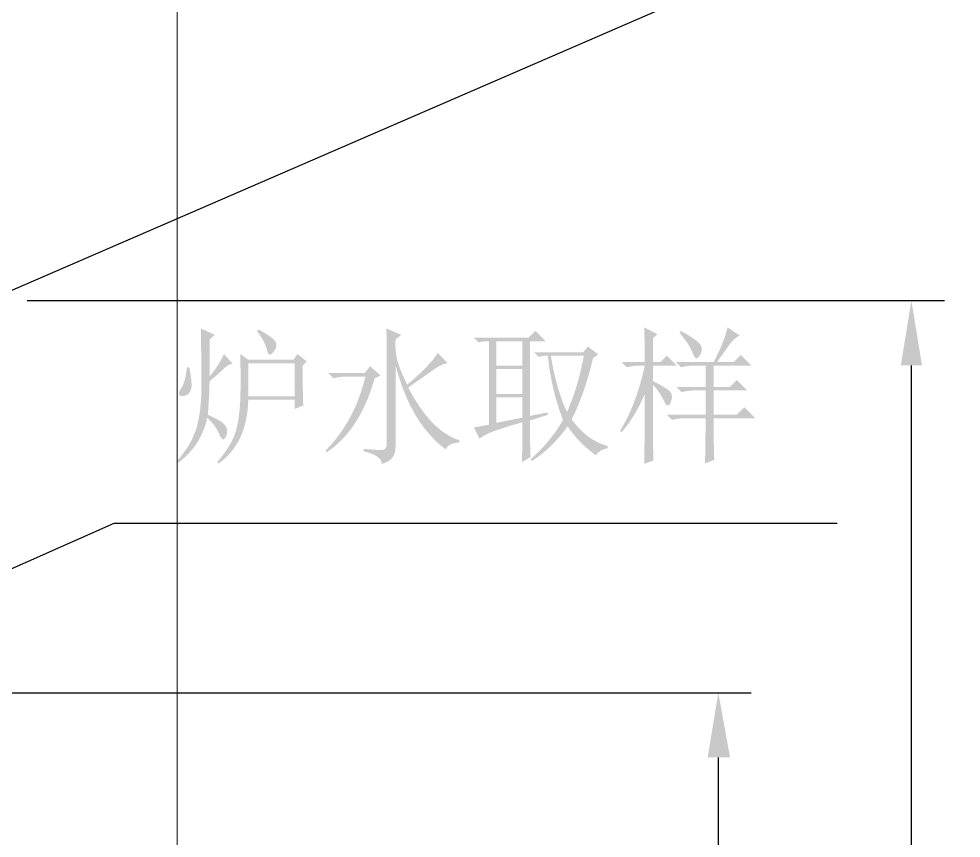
# Model space of a CAD drawing. Header units: millimetres. Extents: x 0 to 841, y 0 to 1189.
# Drawn here: x 330.71 to 364.59, y 756.84 to 786.29 of the extents above; entities that cross this region are included whole.
import ezdxf

# ---------------------------------------------------------------- set-up
doc = ezdxf.new("R2010")
doc.units = ezdxf.units.MM
doc.layers.add('C00-00-00', color=7, linetype='Continuous')
doc.layers.add('CBF-BF-BF', color=7, linetype='Continuous', true_color=0xbfbfbf)

msp = doc.modelspace()

# ---------------------------------------------------------------- hatches: boundary and pattern name
at = {"layer": 'C00-00-00'}
h = msp.add_hatch(color=256, dxfattribs=at)
h.dxf.hatch_style = 2
h.paths.add_polyline_path([(362.415667, 773.837106), (363.177667, 773.837106), (362.796667, 776.165439)])
h = msp.add_hatch(color=256, dxfattribs=at)
edge = h.paths.add_edge_path(flags=0)
edge.add_spline(control_points=[(337.833906, 770.353887), (338.208182, 770.783835), (338.440243, 771.182364), (338.530643, 771.550024), (338.621042, 771.917685), (338.669549, 772.351491), (338.676163, 772.850892), (338.682778, 773.350293), (338.679471, 773.814968), (338.666242, 774.244916), (338.666242, 774.244916), (338.957283, 774.037108), (338.957283, 774.037108), (338.957283, 774.037108), (340.580612, 774.037108), (340.580612, 774.037108), (340.580612, 774.037108), (340.726133, 774.244916), (340.726133, 774.244916), (340.726133, 774.244916), (341.059067, 773.974269), (341.059067, 773.974269), (341.059067, 773.974269), (340.913546, 773.828748), (340.913546, 773.828748), (340.913546, 773.010194), (340.920161, 772.531739), (340.933941, 772.392832), (340.933941, 772.392832), (340.621953, 772.268258), (340.621953, 772.268258), (340.621953, 772.268258), (340.621953, 772.601192), (340.621953, 772.601192), (340.621953, 772.601192), (338.957283, 772.601192), (338.957283, 772.601192), (338.929722, 771.560497), (338.575842, 770.798167), (337.896194, 770.311995), (337.896194, 770.311995), (337.833906, 770.353887), (337.833906, 770.353887)], knot_values=[0, 0, 0, 0, 1, 1, 1, 2, 2, 2, 3, 3, 3, 4, 4, 4, 5, 5, 5, 6, 6, 6, 7, 7, 7, 8, 8, 8, 9, 9, 9, 10, 10, 10, 11, 11, 11, 12, 12, 12, 13, 13, 13, 14, 14, 14, 14], degree=3, periodic=1)
edge = h.paths.add_edge_path(flags=0)
edge.add_spline(control_points=[(339.33211, 775.119143), (339.650712, 774.952676), (339.848598, 774.81377), (339.924666, 774.702976), (340.000734, 774.59163), (339.980339, 774.463197), (339.862379, 774.317676), (339.744419, 774.172155), (339.6678, 774.189243), (339.633624, 774.36949), (339.598898, 774.549738), (339.47763, 774.785658), (339.269271, 775.077251), (339.269271, 775.077251), (339.33211, 775.119143), (339.33211, 775.119143)], knot_values=[0, 0, 0, 0, 1, 1, 1, 2, 2, 2, 3, 3, 3, 4, 4, 4, 5, 5, 5, 5], degree=3, periodic=1)
edge = h.paths.add_edge_path(flags=0)
edge.add_spline(control_points=[(338.957283, 773.911982), (338.957283, 773.911982), (338.957283, 772.725766), (338.957283, 772.725766), (338.957283, 772.725766), (340.621953, 772.725766), (340.621953, 772.725766), (340.621953, 772.725766), (340.621953, 773.911982), (340.621953, 773.911982), (340.621953, 773.911982), (338.957283, 773.911982), (338.957283, 773.911982)], knot_values=[0, 0, 0, 0, 1, 1, 1, 2, 2, 2, 3, 3, 3, 4, 4, 4, 4], degree=3, periodic=1)
edge = h.paths.add_edge_path(flags=0)
edge.add_spline(control_points=[(337.251272, 775.160484), (337.251272, 775.160484), (337.750673, 774.93173), (337.750673, 774.93173), (337.750673, 774.93173), (337.56326, 774.765263), (337.56326, 774.765263), (337.56326, 774.765263), (337.56326, 773.433527), (337.56326, 773.433527), (337.784848, 773.697008), (337.958481, 773.967103), (338.083607, 774.244916), (338.083607, 774.244916), (338.395595, 773.891036), (338.395595, 773.891036), (338.298581, 773.891036), (338.187235, 773.828197), (338.062661, 773.703622), (337.937535, 773.579048), (337.771068, 773.433527), (337.56326, 773.26706), (337.56326, 772.961687), (337.542314, 772.559299), (337.500972, 772.059898), (337.819575, 771.920992), (338.020768, 771.803032), (338.104002, 771.706018), (338.187235, 771.609004), (338.214796, 771.501517), (338.187235, 771.383557), (338.159675, 771.265597), (338.121641, 771.196695), (338.073134, 771.175749), (338.024627, 771.154803), (337.961788, 771.234178), (337.885721, 771.414977), (337.809102, 771.595224), (337.674054, 771.775471), (337.480026, 771.95627), (337.424354, 771.664677), (337.313559, 771.38025), (337.147092, 771.102989), (336.980625, 770.825727), (336.744705, 770.568861), (336.439332, 770.332941), (336.439332, 770.332941), (336.397991, 770.395228), (336.397991, 770.395228), (336.758485, 770.811947), (336.993854, 771.220398), (337.1052, 771.622785), (337.215994, 772.025172), (337.271667, 772.517407), (337.271667, 773.100042), (337.271667, 773.682676), (337.264501, 774.36949), (337.251272, 775.160484), (337.251272, 775.160484), (337.251272, 775.160484), (337.251272, 775.160484)], knot_values=[0, 0, 0, 0, 1, 1, 1, 2, 2, 2, 3, 3, 3, 4, 4, 4, 5, 5, 5, 6, 6, 6, 7, 7, 7, 8, 8, 8, 9, 9, 9, 10, 10, 10, 11, 11, 11, 12, 12, 12, 13, 13, 13, 14, 14, 14, 15, 15, 15, 16, 16, 16, 17, 17, 17, 18, 18, 18, 19, 19, 19, 20, 20, 20, 20], degree=3, periodic=1)
edge = h.paths.add_edge_path(flags=0)
edge.add_spline(control_points=[(336.835104, 773.766461), (336.917787, 773.349742), (336.938733, 773.082954), (336.897392, 772.964994), (336.855499, 772.847034), (336.786046, 772.774273), (336.689032, 772.746713), (336.592018, 772.719152), (336.522565, 772.725766), (336.481224, 772.767659), (336.439332, 772.809), (336.463585, 772.895541), (336.553985, 773.027281), (336.643833, 773.159022), (336.709979, 773.405415), (336.751871, 773.766461), (336.751871, 773.766461), (336.835104, 773.766461), (336.835104, 773.766461)], knot_values=[0, 0, 0, 0, 1, 1, 1, 2, 2, 2, 3, 3, 3, 4, 4, 4, 5, 5, 5, 6, 6, 6, 6], degree=3, periodic=1)
h = msp.add_hatch(color=256, dxfattribs=at)
edge = h.paths.add_edge_path(flags=0)
edge.add_spline(control_points=[(343.917008, 775.160484), (343.917008, 775.160484), (344.45775, 774.93173), (344.45775, 774.93173), (344.45775, 774.93173), (344.249942, 774.765263), (344.249942, 774.765263), (344.23561, 774.446109), (344.263171, 774.175463), (344.332624, 773.953874), (344.402078, 773.731734), (344.512872, 773.461088), (344.66611, 773.141934), (345.206852, 773.585662), (345.574512, 773.967103), (345.76854, 774.286808), (345.76854, 774.286808), (346.12242, 773.911982), (346.12242, 773.911982), (345.983514, 773.89765), (345.806574, 773.814417), (345.5916, 773.662281), (345.376626, 773.509595), (345.081726, 773.301786), (344.707451, 773.038306), (345.248193, 771.997611), (345.858388, 771.365918), (346.538588, 771.14433), (346.538588, 771.14433), (346.538588, 771.061096), (346.538588, 771.061096), (346.275107, 771.047316), (346.115255, 770.964082), (346.060133, 770.811396), (345.213466, 771.435372), (344.610437, 772.448505), (344.249942, 773.849694), (344.249942, 773.849694), (344.249942, 770.936522), (344.249942, 770.936522), (344.263171, 770.589807), (344.096704, 770.374833), (343.750541, 770.291049), (343.76377, 770.485628), (343.548796, 770.638314), (343.105068, 770.749108), (343.105068, 770.749108), (343.105068, 770.832342), (343.105068, 770.832342), (343.424222, 770.804781), (343.642503, 770.79045), (343.760463, 770.79045), (343.878423, 770.79045), (343.937403, 770.873683), (343.937403, 771.040701), (343.937403, 771.040701), (343.937403, 774.390437), (343.937403, 774.390437), (343.937403, 774.653918), (343.930237, 774.910784), (343.917008, 775.160484), (343.917008, 775.160484), (343.917008, 775.160484), (343.917008, 775.160484)], knot_values=[0, 0, 0, 0, 1, 1, 1, 2, 2, 2, 3, 3, 3, 4, 4, 4, 5, 5, 5, 6, 6, 6, 7, 7, 7, 8, 8, 8, 9, 9, 9, 10, 10, 10, 11, 11, 11, 12, 12, 12, 13, 13, 13, 14, 14, 14, 15, 15, 15, 16, 16, 16, 17, 17, 17, 18, 18, 18, 19, 19, 19, 20, 20, 20, 21, 21, 21, 21], degree=3, periodic=1)
edge = h.paths.add_edge_path(flags=0)
edge.add_spline(control_points=[(341.773332, 770.707216), (341.773332, 770.707216), (341.731991, 770.770055), (341.731991, 770.770055), (342.42542, 771.463483), (342.903874, 772.35094), (343.167906, 773.433527), (343.167906, 773.433527), (342.522433, 773.433527), (342.522433, 773.433527), (342.342186, 773.433527), (342.175719, 773.412581), (342.023032, 773.37124), (342.023032, 773.37124), (341.83617, 773.558102), (341.83617, 773.558102), (341.83617, 773.558102), (343.14696, 773.558102), (343.14696, 773.558102), (343.14696, 773.558102), (343.334374, 773.807802), (343.334374, 773.807802), (343.334374, 773.807802), (343.708649, 773.474868), (343.708649, 773.474868), (343.708649, 773.474868), (343.500841, 773.37124), (343.500841, 773.37124), (343.153575, 772.136517), (342.578106, 771.24851), (341.773332, 770.707216), (341.773332, 770.707216), (341.773332, 770.707216), (341.773332, 770.707216)], knot_values=[0, 0, 0, 0, 1, 1, 1, 2, 2, 2, 3, 3, 3, 4, 4, 4, 5, 5, 5, 6, 6, 6, 7, 7, 7, 8, 8, 8, 9, 9, 9, 10, 10, 10, 11, 11, 11, 11], degree=3, periodic=1)
h = msp.add_hatch(color=256, dxfattribs=at)
edge = h.paths.add_edge_path(flags=0)
edge.add_spline(control_points=[(354.459882, 775.014964), (354.459882, 775.014964), (354.501775, 775.077251), (354.501775, 775.077251), (354.931722, 774.841331), (355.174257, 774.664391), (355.22993, 774.546431), (355.285051, 774.42847), (355.267964, 774.303896), (355.177564, 774.172155), (355.087165, 774.039864), (355.00779, 774.071283), (354.938337, 774.265311), (354.868884, 774.459339), (354.709583, 774.70959), (354.459882, 775.014964), (354.459882, 775.014964), (354.459882, 775.014964), (354.459882, 775.014964)], knot_values=[0, 0, 0, 0, 1, 1, 1, 2, 2, 2, 3, 3, 3, 4, 4, 4, 5, 5, 5, 6, 6, 6, 6], degree=3, periodic=1)
edge = h.paths.add_edge_path(flags=0)
edge.add_spline(control_points=[(355.687439, 771.935324), (355.687439, 771.241344), (355.694053, 770.742494), (355.708385, 770.437121), (355.708385, 770.437121), (355.375451, 770.311995), (355.375451, 770.311995), (355.389231, 770.811396), (355.396397, 771.352138), (355.396397, 771.935324), (355.396397, 771.935324), (354.688637, 771.935324), (354.688637, 771.935324), (354.508389, 771.935324), (354.341922, 771.914378), (354.189235, 771.873036), (354.189235, 771.873036), (354.002374, 772.059898), (354.002374, 772.059898), (354.002374, 772.059898), (355.396397, 772.059898), (355.396397, 772.059898), (355.396397, 772.059898), (355.396397, 772.934126), (355.396397, 772.934126), (355.396397, 772.934126), (355.042517, 772.934126), (355.042517, 772.934126), (354.861718, 772.934126), (354.695251, 772.91318), (354.543116, 772.871839), (354.543116, 772.871839), (354.355703, 773.058701), (354.355703, 773.058701), (354.355703, 773.058701), (355.396397, 773.058701), (355.396397, 773.058701), (355.396397, 773.058701), (355.396397, 773.828748), (355.396397, 773.828748), (355.396397, 773.828748), (355.021571, 773.828748), (355.021571, 773.828748), (354.841323, 773.828748), (354.674856, 773.807802), (354.52217, 773.766461), (354.52217, 773.766461), (354.335308, 773.953874), (354.335308, 773.953874), (354.335308, 773.953874), (355.687439, 773.953874), (355.687439, 773.953874), (355.937139, 774.425163), (356.103606, 774.841331), (356.18684, 775.202377), (356.18684, 775.202377), (356.623953, 774.910784), (356.623953, 774.910784), (356.485047, 774.841331), (356.346692, 774.709039), (356.207786, 774.515011), (356.06888, 774.320983), (355.937139, 774.13357), (355.812564, 773.953874), (355.812564, 773.953874), (356.416145, 773.953874), (356.416145, 773.953874), (356.416145, 773.953874), (356.665846, 774.203575), (356.665846, 774.203575), (356.665846, 774.203575), (357.040121, 773.828748), (357.040121, 773.828748), (357.040121, 773.828748), (355.687439, 773.828748), (355.687439, 773.828748), (355.687439, 773.828748), (355.687439, 773.058701), (355.687439, 773.058701), (355.687439, 773.058701), (356.270073, 773.058701), (356.270073, 773.058701), (356.270073, 773.058701), (356.519774, 773.308401), (356.519774, 773.308401), (356.519774, 773.308401), (356.8946, 772.934126), (356.8946, 772.934126), (356.8946, 772.934126), (355.687439, 772.934126), (355.687439, 772.934126), (355.687439, 772.934126), (355.687439, 772.059898), (355.687439, 772.059898), (355.687439, 772.059898), (356.519774, 772.059898), (356.519774, 772.059898), (356.519774, 772.059898), (356.79042, 772.330545), (356.79042, 772.330545), (356.79042, 772.330545), (357.185642, 771.935324), (357.185642, 771.935324), (357.185642, 771.935324), (355.687439, 771.935324), (355.687439, 771.935324)], knot_values=[0, 0, 0, 0, 1, 1, 1, 2, 2, 2, 3, 3, 3, 4, 4, 4, 5, 5, 5, 6, 6, 6, 7, 7, 7, 8, 8, 8, 9, 9, 9, 10, 10, 10, 11, 11, 11, 12, 12, 12, 13, 13, 13, 14, 14, 14, 15, 15, 15, 16, 16, 16, 17, 17, 17, 18, 18, 18, 19, 19, 19, 20, 20, 20, 21, 21, 21, 22, 22, 22, 23, 23, 23, 24, 24, 24, 25, 25, 25, 26, 26, 26, 27, 27, 27, 28, 28, 28, 29, 29, 29, 30, 30, 30, 31, 31, 31, 32, 32, 32, 33, 33, 33, 34, 34, 34, 35, 35, 35, 35], degree=3, periodic=1)
edge = h.paths.add_edge_path(flags=0)
edge.add_spline(control_points=[(353.502972, 771.456869), (353.502972, 771.26229), (353.509587, 770.915576), (353.523367, 770.416174), (353.523367, 770.416174), (353.190433, 770.291049), (353.190433, 770.291049), (353.204214, 771.109603), (353.21138, 771.949104), (353.21138, 772.809), (352.975459, 772.253926), (352.697647, 771.796418), (352.379045, 771.435923), (352.379045, 771.435923), (352.316757, 771.477264), (352.316757, 771.477264), (352.704813, 772.087459), (353.00302, 772.871287), (353.21138, 773.828748), (353.21138, 773.828748), (353.065859, 773.828748), (353.065859, 773.828748), (352.88506, 773.828748), (352.718593, 773.807802), (352.566458, 773.766461), (352.566458, 773.766461), (352.379045, 773.953874), (352.379045, 773.953874), (352.379045, 773.953874), (353.21138, 773.953874), (353.21138, 773.953874), (353.21138, 774.300037), (353.204214, 774.716205), (353.190433, 775.202377), (353.190433, 775.202377), (353.669439, 774.952676), (353.669439, 774.952676), (353.669439, 774.952676), (353.502972, 774.806604), (353.502972, 774.806604), (353.502972, 774.806604), (353.502972, 773.953874), (353.502972, 773.953874), (353.502972, 773.953874), (353.773068, 773.953874), (353.773068, 773.953874), (353.773068, 773.953874), (354.002374, 774.182628), (354.002374, 774.182628), (354.002374, 774.182628), (354.355703, 773.828748), (354.355703, 773.828748), (354.355703, 773.828748), (353.502972, 773.828748), (353.502972, 773.828748), (353.502972, 773.828748), (353.502972, 773.26706), (353.502972, 773.26706), (353.766453, 773.141934), (353.957174, 773.03114), (354.075134, 772.934126), (354.193094, 772.837112), (354.217347, 772.698206), (354.147894, 772.517958), (354.078441, 772.33716), (353.995208, 772.35094), (353.898194, 772.559299), (353.80118, 772.767659), (353.669439, 772.961687), (353.502972, 773.141934), (353.502972, 773.141934), (353.502972, 771.456869), (353.502972, 771.456869)], knot_values=[0, 0, 0, 0, 1, 1, 1, 2, 2, 2, 3, 3, 3, 4, 4, 4, 5, 5, 5, 6, 6, 6, 7, 7, 7, 8, 8, 8, 9, 9, 9, 10, 10, 10, 11, 11, 11, 12, 12, 12, 13, 13, 13, 14, 14, 14, 15, 15, 15, 16, 16, 16, 17, 17, 17, 18, 18, 18, 19, 19, 19, 20, 20, 20, 21, 21, 21, 22, 22, 22, 23, 23, 23, 24, 24, 24, 24], degree=3, periodic=1)
h = msp.add_hatch(color=256, dxfattribs=at)
edge = h.paths.add_edge_path(flags=0)
edge.add_spline(control_points=[(347.87738, 772.684425), (347.87738, 772.684425), (347.87738, 771.768857), (347.87738, 771.768857), (347.87738, 771.768857), (348.813894, 771.95627), (348.813894, 771.95627), (348.813894, 771.95627), (348.813894, 772.684425), (348.813894, 772.684425), (348.813894, 772.684425), (347.87738, 772.684425), (347.87738, 772.684425)], knot_values=[0, 0, 0, 0, 1, 1, 1, 2, 2, 2, 3, 3, 3, 4, 4, 4, 4], degree=3, periodic=1)
edge = h.paths.add_edge_path(flags=0)
edge.add_spline(control_points=[(349.084541, 771.85209), (349.084541, 771.227563), (349.091156, 770.791001), (349.104936, 770.540749), (349.104936, 770.540749), (348.792948, 770.353887), (348.792948, 770.353887), (348.806729, 770.742494), (348.813894, 771.220949), (348.813894, 771.789803), (347.897775, 771.539551), (347.384593, 771.338358), (347.273799, 771.186222), (347.273799, 771.186222), (347.065991, 771.60239), (347.065991, 771.60239), (347.232458, 771.629951), (347.412705, 771.664677), (347.606733, 771.706569), (347.606733, 771.706569), (347.606733, 774.702976), (347.606733, 774.702976), (347.606733, 774.702976), (347.440266, 774.702976), (347.440266, 774.702976), (347.440266, 774.702976), (347.232458, 774.661083), (347.232458, 774.661083), (347.232458, 774.661083), (347.065991, 774.82755), (347.065991, 774.82755), (347.065991, 774.82755), (349.021703, 774.82755), (349.021703, 774.82755), (349.021703, 774.82755), (349.271403, 775.077251), (349.271403, 775.077251), (349.271403, 775.077251), (349.646229, 774.702976), (349.646229, 774.702976), (349.646229, 774.702976), (349.084541, 774.702976), (349.084541, 774.702976), (349.084541, 774.702976), (349.084541, 772.018557), (349.084541, 772.018557), (349.084541, 772.018557), (349.708517, 772.143132), (349.708517, 772.143132), (349.708517, 772.143132), (349.729463, 772.059898), (349.729463, 772.059898), (349.729463, 772.059898), (349.084541, 771.85209), (349.084541, 771.85209)], knot_values=[0, 0, 0, 0, 1, 1, 1, 2, 2, 2, 3, 3, 3, 4, 4, 4, 5, 5, 5, 6, 6, 6, 7, 7, 7, 8, 8, 8, 9, 9, 9, 10, 10, 10, 11, 11, 11, 12, 12, 12, 13, 13, 13, 14, 14, 14, 15, 15, 15, 16, 16, 16, 17, 17, 17, 18, 18, 18, 18], degree=3, periodic=1)
edge = h.paths.add_edge_path(flags=0)
edge.add_spline(control_points=[(347.87738, 774.702976), (347.87738, 774.702976), (347.87738, 773.828748), (347.87738, 773.828748), (347.87738, 773.828748), (348.813894, 773.828748), (348.813894, 773.828748), (348.813894, 773.828748), (348.813894, 774.702976), (348.813894, 774.702976), (348.813894, 774.702976), (347.87738, 774.702976), (347.87738, 774.702976)], knot_values=[0, 0, 0, 0, 1, 1, 1, 2, 2, 2, 3, 3, 3, 4, 4, 4, 4], degree=3, periodic=1)
edge = h.paths.add_edge_path(flags=0)
edge.add_spline(control_points=[(348.813894, 773.704174), (348.813894, 773.704174), (347.87738, 773.704174), (347.87738, 773.704174), (347.87738, 773.704174), (347.87738, 772.809), (347.87738, 772.809), (347.87738, 772.809), (348.813894, 772.809), (348.813894, 772.809), (348.813894, 772.809), (348.813894, 773.704174), (348.813894, 773.704174)], knot_values=[0, 0, 0, 0, 1, 1, 1, 2, 2, 2, 3, 3, 3, 4, 4, 4, 4], degree=3, periodic=1)
edge = h.paths.add_edge_path(flags=0)
edge.add_spline(control_points=[(349.230062, 774.307203), (349.230062, 774.307203), (350.998912, 774.307203), (350.998912, 774.307203), (350.998912, 774.307203), (351.165379, 774.515562), (351.165379, 774.515562), (351.165379, 774.515562), (351.539654, 774.22397), (351.539654, 774.22397), (351.539654, 774.22397), (351.352241, 774.099395), (351.352241, 774.099395), (351.143881, 773.225168), (350.887566, 772.489846), (350.582744, 771.893431), (350.943239, 771.39403), (351.373187, 771.074877), (351.872588, 770.936522), (351.872588, 770.936522), (351.872588, 770.853288), (351.872588, 770.853288), (351.691789, 770.825727), (351.553434, 770.742494), (351.45642, 770.603588), (351.054033, 770.880849), (350.713933, 771.227563), (350.436672, 771.643731), (350.061846, 771.116769), (349.631898, 770.700602), (349.146828, 770.395228), (349.146828, 770.395228), (349.104936, 770.457516), (349.104936, 770.457516), (349.590557, 770.887464), (349.979163, 771.359304), (350.270205, 771.873036), (349.979163, 772.635918), (349.798916, 773.405415), (349.729463, 774.182628), (349.729463, 774.182628), (349.583942, 774.182628), (349.583942, 774.182628), (349.583942, 774.182628), (349.396529, 774.140736), (349.396529, 774.140736), (349.396529, 774.140736), (349.230062, 774.307203), (349.230062, 774.307203)], knot_values=[0, 0, 0, 0, 1, 1, 1, 2, 2, 2, 3, 3, 3, 4, 4, 4, 5, 5, 5, 6, 6, 6, 7, 7, 7, 8, 8, 8, 9, 9, 9, 10, 10, 10, 11, 11, 11, 12, 12, 12, 13, 13, 13, 14, 14, 14, 15, 15, 15, 16, 16, 16, 16], degree=3, periodic=1)
edge = h.paths.add_edge_path(flags=0)
edge.add_spline(control_points=[(349.833643, 774.182628), (349.971998, 773.350293), (350.166025, 772.67726), (350.416277, 772.164078), (350.679758, 772.746713), (350.8804, 773.419747), (351.019307, 774.182628), (351.019307, 774.182628), (349.833643, 774.182628), (349.833643, 774.182628)], knot_values=[0, 0, 0, 0, 1, 1, 1, 2, 2, 2, 3, 3, 3, 3], degree=3, periodic=1)
h = msp.add_hatch(color=256, dxfattribs=at)
h.dxf.hatch_style = 2
h.paths.add_polyline_path([(355.473, 759.740106), (356.277333, 759.740106), (355.854, 762.068439)])

# ---------------------------------------------------------------- linework, layer by layer
at = {"layer": 'C00-00-00', "lineweight": 25}
for points in [[(297.645667, 762.321028), (374.226667, 795.510361), (391.033, 795.510361)], [(318.939333, 761.432028), (334.137, 768.163028), (360.129667, 768.163028)]]:
    msp.add_lwpolyline(points, dxfattribs=at)
for points in [[(331.004333, 776.164028), (331.004333, 776.164028), (363.982, 776.164028), (363.982, 776.164028)], [(362.796667, 409.261028), (362.796667, 409.261028), (362.796667, 773.835694), (362.796667, 773.835694)], [(318.77, 762.067028), (318.77, 762.067028), (357.039333, 762.067028), (357.039333, 762.067028)], [(355.854, 759.738694), (355.854, 759.738694), (355.854, 409.261028), (355.854, 409.261028)]]:
    msp.add_open_spline(points, degree=3, dxfattribs=at)
at = {"layer": 'CBF-BF-BF', "lineweight": 9}
msp.add_lwpolyline([(336.400001, 0), (336.400001, 1189.000035)], dxfattribs=at)

doc.saveas('drawing.dxf')
